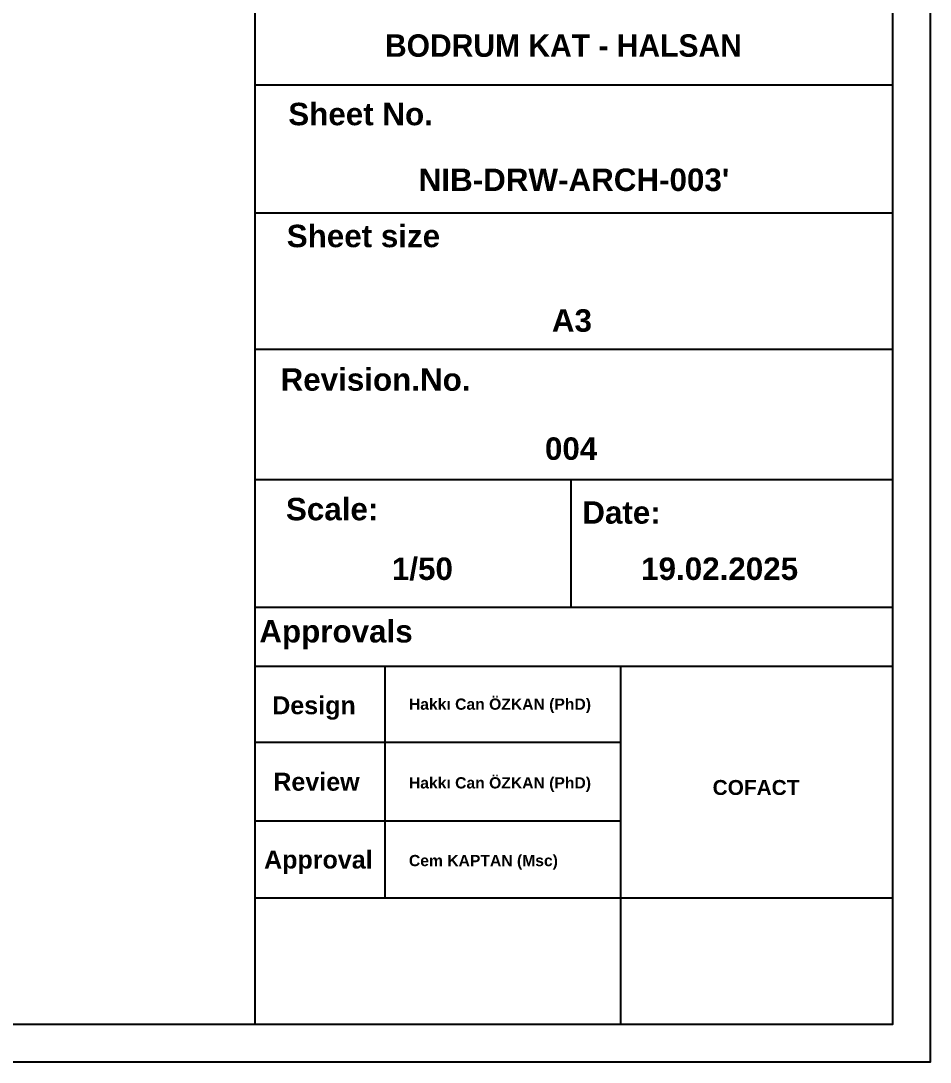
# Model space of a CAD drawing. Header units: millimetres. Extents: x 933584 to 974011, y 4545988 to 4553664.
# Drawn here: x 940419 to 940902, y 4546855 to 4547407 of the extents above; entities that cross this region are included whole.
import ezdxf

# ---------------------------------------------------------------- set-up
doc = ezdxf.new("R2010")
doc.units = ezdxf.units.MM
doc.layers.get('0').update_dxf_attribs({"color": 255})
doc.styles.add('Century Gothic_B_3', font='GOTHICB.TTF', dxfattribs={"height": 4})

msp = doc.modelspace()

# ---------------------------------------------------------------- linework, layer by layer
at = {"color": 0}
for p, q in [((940881.5, 4547373.35), (940543.44, 4547373.35)), ((940881.5, 4547305.39), (940543.44, 4547305.39)), ((940881.5, 4547233.17), (940543.44, 4547233.17)), ((940881.5, 4547164.16), (940543.44, 4547164.16)), ((940710.92, 4547164.16), (940710.92, 4547096.44)), ((940881.5, 4547096.44), (940543.44, 4547096.44)), ((940881.5, 4547065.11), (940543.44, 4547065.11)), ((940612.29, 4547065.11), (940612.29, 4546942.35)), ((940737.28, 4547065.11), (940737.28, 4546991.51)), ((940543.45, 4547024.97), (940737.28, 4547024.97)), ((940737.28, 4546991.51), (940737.28, 4546875.4)), ((940543.45, 4546983.26), (940737.28, 4546983.26)), ((940881.5, 4546942.35), (940543.44, 4546942.35))]:
    msp.add_line(p, q, dxfattribs=at)
for points in [[(938801.5, 4548355.4), (940901.5, 4548355.4), (940901.5, 4546855.4), (938801.5, 4546855.4)], [(938821.5, 4548335.4), (940881.5, 4548335.4), (940881.5, 4546875.4), (938821.5, 4546875.4)]]:
    msp.add_lwpolyline(points, close=True, dxfattribs=at)
msp.add_lwpolyline([(940543.45, 4548335.41), (940543.45, 4546875.4)], dxfattribs=at)

# ---------------------------------------------------------------- texts
at = {"color": 0, "attachment_point": 1, "line_spacing_factor": 0.984502, "style": 'Century Gothic_B_3'}
for s, insert, char_height, width in [('\\pxi-2,l3,qr,t3;BODRUM KAT - HALSAN', (940213.52, 4547400.25), 11.9034, 588.1338), ('\\pxqr;{\\fArial|b1|i0|c0|p34;Sheet No.}', (940049.71, 4547363.96), 11.9034, 588.1338), ("\\pxqr;{\\fArial|b1|i0|c0|p34;NIB-DRW-ARCH-003'}", (940206.86, 4547329.11), 11.9034, 588.1338), ('\\pxqr;{\\fArial|b1|i0|c0|p34;Sheet size}', (940053.55, 4547299.31), 11.9034, 588.1338), ('\\pxqr;{\\fArial|b1|i0|c0|p34;A3}', (940134.05, 4547254.51), 11.9034, 588.1338), ('\\pxqr;{\\fArial|b1|i0|c0|p34;Revision.No.}', (940069.66, 4547223.23), 11.9034, 588.1338), ('\\pxqr;{\\fArial|b1|i0|c0|p34;00\\fArial|b1|i0|c162|p34;4}', (940136.86, 4547186.59), 11.9034, 588.1338), ('\\pxqr;{\\fArial|b1|i0|c0|p34;Scale:}', (940020.78, 4547154.54), 11.9034, 588.1338), ('\\pxqr;{\\fArial|b1|i0|c0|p34;Date:}', (940170.5, 4547152.75), 11.9034, 588.1338), ('\\pxqr;{\\fArial|b1|i0|c0|p34;1/50}', (940060.32, 4547122.92), 11.9034, 588.1338), ('\\pxqr;{\\fArial|b1|i0|c162|p34;19\\fArial|b1|i0|c0|p34;.02.202\\fArial|b1|i0|c162|p34;5}', (940243.34, 4547122.92), 11.9034, 588.1338), ('\\pxqr;{\\fArial|b1|i0|c0|p34;Approvals}', (940039, 4547089.77), 11.9034, 588.1338), ('\\pxqr;{\\fArial|b1|i0|c0|p34;Design}', (940008.8, 4547049.34), 9.5085, 588.1338), ('{\\fArial|b1|i0|c0|p34;\\W9.71336;   }{\\fArial|b1|i0|c0|p34;Hakkı Can ÖZKAN (PhD)}', (940557.83, 4547048.17), 5.9517, 163.4351), ('\\pxqr;{\\fArial|b1|i0|c0|p34;Review}', (940010.87, 4547008.82), 9.5085, 588.1338), ('{\\fArial|b1|i0|c0|p34;\\W9.71336;   }{\\fArial|b1|i0|c0|p34;Hakkı Can ÖZKAN (PhD)}', (940557.83, 4547006.45), 5.9517, 163.4351), ('\\pxqc;{\\fArial|b1|i0|c0|p34;COFACT}', (940645.73, 4547004.97), 7.9096, 326.8702), ('\\pxqr;{\\fArial|b1|i0|c0|p34;Approval}', (940017.77, 4546967.54), 9.5085, 588.1338), ('{\\W9.71336;\\fArial|b1|i0|c0|p34;   \\W1;Cem KAPTAN (Msc)}', (940557.83, 4546965.25), 5.9517, 163.4351)]:
    msp.add_mtext(s, dxfattribs=dict(at, insert=insert, char_height=char_height, width=width))

doc.saveas('drawing.dxf')
